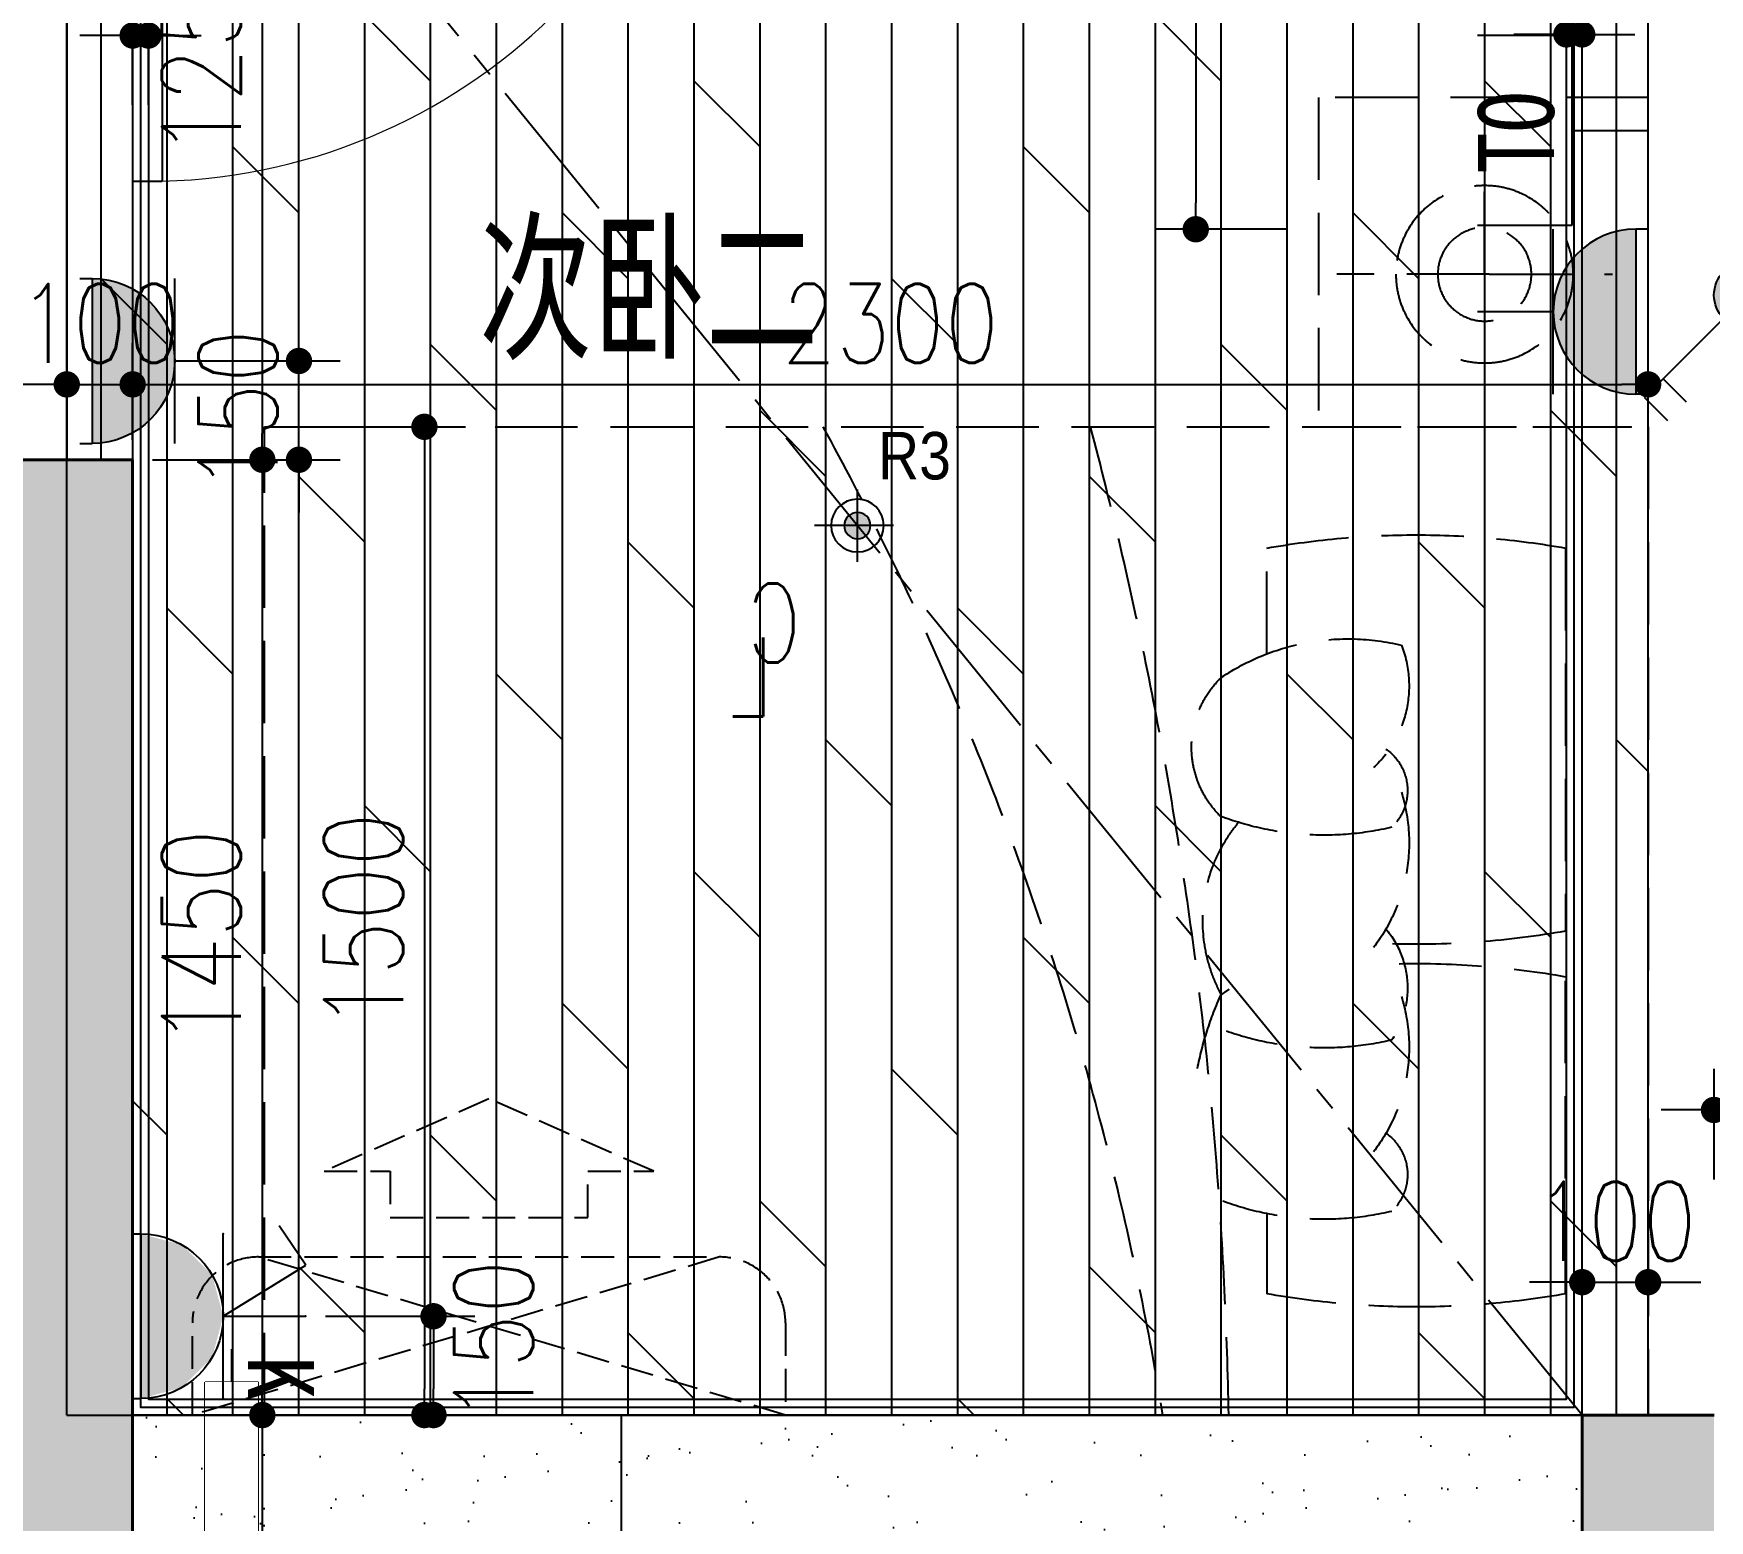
# Model space of a CAD drawing. Header units: inches. Extents: x -2597087 to 134135, y -662679 to 20000.
# Drawn here: x 11667 to 14211, y -39862 to -37605 of the extents above; entities that cross this region are included whole.
import ezdxf
from ezdxf.enums import TextEntityAlignment as Align

# ---------------------------------------------------------------- set-up
doc = ezdxf.new("R2010")
doc.units = ezdxf.units.IN
doc.header["$LTSCALE"] = 100
doc.header["$MEASUREMENT"] = 0
for name, pattern in [('CENTER', [50.8, 31.75, -6.35, 6.35, -6.35]), ('CENTER2', [1.125, 0.75, -0.125, 0.125, -0.125]), ('DASH', [0.35, 0.25, -0.1]), ('DASHDOT2', [12.7, 6.35, -3.175, 0, -3.175])]:
    doc.linetypes.add(name, pattern=pattern)
doc.layers.get('0').update_dxf_attribs({"linetype": 'CONTINUOUS'})
doc.layers.get('Defpoints').update_dxf_attribs({"linetype": 'CONTINUOUS'})
for name, color, linetype in [('-04给水图层', 142, 'CENTER'), ('AIR', 252, 'DASH'), ('DOOR', 4, 'CONTINUOUS'), ('EQUIP-动力', 3, 'CONTINUOUS'), ('EQUIP-动力-DIM', 3, 'CONTINUOUS'), ('EQUIP-照明', 3, 'CONTINUOUS'), ('floor', 8, 'CONTINUOUS'), ('FUR-DIM', 3, 'CONTINUOUS'), ('PUB_HATCH', 8, 'CONTINUOUS'), ('RC', 1, 'CONTINUOUS'), ('RC-dim', 3, 'CONTINUOUS'), ('Rc-L-dim', 4, 'CONTINUOUS'), ('WALL', 7, 'CONTINUOUS'), ('wall-dim', 3, 'CONTINUOUS'), ('WINDOW', 4, 'CONTINUOUS'), ('天花开线', 4, 'CONTINUOUS'), ('空调', 8, 'CONTINUOUS')]:
    doc.layers.add(name, color=color, linetype=linetype)
for name, color, linetype, lineweight in [('air-in', 1, 'CONTINUOUS', 0), ('COLUMN', 30, 'CONTINUOUS', 40), ('FUR', 8, 'CONTINUOUS', 0), ('PUB_TEXT', 2, 'CONTINUOUS', 0)]:
    doc.layers.add(name, color=color, linetype=linetype, lineweight=lineweight)
doc.styles.add('_TEL_DIM', font='ROS', dxfattribs={"width": 0.7, "height": 3.5, "bigfont": 'HZTXT'})
doc.styles.add('st', font='', dxfattribs={"width": 0.7})
doc.styles.get("Standard").update_dxf_attribs({"font": 'txt.shx', "width": 0.8, "bigfont": 'GBCBIG.shx'})
doc.styles.add('STYLE1', font='stylu.ttf')
doc.styles.add('宋体', font='', dxfattribs={"width": 0.8})
doc.styles.get('st').set_extended_font_data('SimSun')
doc.styles.get('宋体').set_extended_font_data('SimSun')
doc.dimstyles.new('50', dxfattribs={"dimscale": 50, "dimtxt": 2.4, "dimasz": 0.8, "dimexe": 1.25, "dimexo": 0.6, "dimgap": 0.65, "dimtad": 1, "dimdec": 0, "dimdsep": 46, "dimtxsty": 'Standard', "dimblk1": 'DOT', "dimblk2": 'DOT', "dimsah": 1, "dimcen": 2.5, "dimclrd": 3, "dimclre": 3, "dimclrt": 3, "dimadec": 0, "dimazin": 0, "dimtfac": 1, "dimtdec": 0, "dimtix": 1, "dimtmove": 2, "dimatfit": 0, "dimldrblk": 'DOT', "dimfxl": 5, "dimfxlon": 1, "dimarcsym": 0})

# ---------------------------------------------------------------- blocks, each defined once
blk = doc.blocks.new('9#BZCcolumn')
at = {"layer": 'PUB_HATCH'}
for points in [[(256434.7, -29390.9), (256434.7, -31040.9), (257284.7, -31040.9), (257284.7, -30840.9), (256634.7, -30840.9), (256634.7, -29390.9)], [(254234.7, -30840.9), (254034.7, -30840.9), (254034.7, -32440.9), (253634.7, -32440.9), (253634.7, -32640.9), (254234.7, -32640.9)]]:
    blk.add_hatch(color=256, dxfattribs=at).paths.add_polyline_path(points)
at = {"layer": 'COLUMN'}
for p, q in [((256434.7, -29390.9), (256434.7, -31040.9)), ((256634.7, -29390.9), (256434.7, -29390.9)), ((254234.7, -30840.9), (254034.7, -30840.9)), ((254234.7, -32640.9), (254234.7, -30840.9))]:
    blk.add_line(p, q, dxfattribs=at)
blk = doc.blocks.new('KL-TY')
at = {"layer": '空调', "ltscale": 100}
blk.add_lwpolyline([(90, 75), (90, -275), (90, -325)], dxfattribs=at)
blk.add_lwpolyline([(50, 25), (130, 25), (130, -275), (50, -275)], close=True, dxfattribs=at)
at = {"ltscale": 100}
blk.add_wipeout([(50, 25), (130, 25), (130, -275), (50, -275)], dxfattribs=at).dxf.layer = '空调'
blk = doc.blocks.new('$DorLib2D$00000001')
for p, q in [((0.45, 0.975), (0.5, 0.975)), ((0.45, 0), (0.45, 0.975)), ((0.5, 0), (0.5, 0.975)), ((0.5, 0), (0.45, 0))]:
    blk.add_line(p, q)
at = {"lineweight": 13}
blk.add_arc((0.475, 0), 0.975, 91.4693, 180, dxfattribs=at)
blk = doc.blocks.new('A$C65142D5C')
at = {"layer": '空调', "linetype": 'DASH', "ltscale": 2}
for p, q in [((240, 100), (0, 900)), ((0, 0), (240, 800))]:
    blk.add_line(p, q, dxfattribs=at)
blk.add_lwpolyline([(0, 0), (0, 900), (140, 900, -0.414214), (240, 800), (240, 100, -0.414214), (140, 0)], format="xyb", close=True, dxfattribs=at)
blk.add_lwpolyline([(370, 700), (370, 600), (300, 600), (300, 300), (370, 300), (370, 200), (480, 450)], close=True, dxfattribs=at)
blk = doc.blocks.new('_Dot')
at = {"color": 0, "linetype": 'ByBlock', "lineweight": -2}
blk.add_line((-0.5, 0), (-1, 0), dxfattribs=at)
at = {"color": 0, "linetype": 'ByBlock', "const_width": 0.5}
blk.add_lwpolyline([(-0.25, 0, 1), (0.25, 0, 1)], format="xyb", close=True, dxfattribs=at)
blk = doc.blocks.new('*D1163')
at = {"layer": 'Defpoints', "color": 0, "transparency": 16777216}
for p in [(12018.1, -38202.1), (12018, -39702.1), (12260.7, -39702.1)]:
    blk.add_point(p, dxfattribs=at)
at = {"layer": 'FUR-DIM', "color": 3, "lineweight": -2, "transparency": 16777216}
for p, q in [((12048.1, -38202.1), (12323.2, -38202.1)), ((12260.7, -38242.1), (12260.7, -39662.1)), ((12048, -39702.1), (12323.2, -39702.1))]:
    blk.add_line(p, q, dxfattribs=at)
at = {"layer": 'FUR-DIM', "color": 3, "lineweight": -2, "transparency": 16777216, "xscale": 40, "yscale": 40, "zscale": 40}
for p, rotation in [((12260.7, -38202.1), 90), ((12260.7, -39702.1), 270)]:
    blk.add_blockref('_Dot', p, dxfattribs=dict(at, rotation=rotation))
at = {"layer": 'FUR-DIM', "color": 3, "transparency": 16777216, "insert": (12168.2, -38952.1), "char_height": 120, "attachment_point": 5, "rotation": 90}
blk.add_mtext('1500', dxfattribs=at)
blk = doc.blocks.new('$2134')
h = blk.add_hatch(color=250)
h.dxf.hatch_style = 1
edge = h.paths.add_edge_path()
edge.add_arc((12324.7, 10810.7), 20, 0, 360)
at = {"color": 1}
for p, q in [((12324.7, 10755.7), (12324.7, 10865.7)), ((12269.7, 10810.7), (12389.6, 10810.7))]:
    blk.add_line(p, q, dxfattribs=at)
for radius in [40, 20]:
    blk.add_circle((12324.7, 10810.7), radius, dxfattribs=at)
blk = doc.blocks.new('CENTERLINE')
at = {"layer": '天花开线', "width": 0.75}
for s, p in [('C', (-14.5, 42.2)), ('L', (20.1, -26.1))]:
    blk.add_text(s, height=100, dxfattribs=at).set_placement(p)
blk = doc.blocks.new('42aaaa')
at = {"color": 8, "linetype": 'DASH', "ltscale": 5}
for p, q in [((1582273, -158289.3), (1582273, -157789.3)), ((1582273, -157789.3), (1582773, -157789.3)), ((1582521.1, -158057.8), (1582521.1, -157846.7)), ((1582514, -158057.8), (1582327.1, -158057.8)), ((1582514, -158057.8), (1582745.4, -158057.8)), ((1582521.1, -158057.8), (1582521.1, -158261.1)), ((1582773, -158289.3), (1582273, -158289.3))]:
    blk.add_line(p, q, dxfattribs=at)
blk.add_lwpolyline([(1582773, -157789.3), (1582773, -158289.3)], dxfattribs=at)
blk.add_lwpolyline([(1582273, -158289.3), (1582273, -158289.3), (1582273, -159789.3), (1584372.9, -159789.3), (1584372.9, -158289.3)], close=True, dxfattribs=at)
for points in [[(1582851.5, -158633.8), (1582851.5, -158473.4, 0.088227), (1582398.1, -158473.4), (1582398.1, -159054.7, 0.051029), (1582661, -159074.2)], [(1582662.1, -158897.1, 0.150015), (1582922.3, -158880.2, 0.421158), (1582920.8, -158669.8)], [(1582851.5, -159483.6), (1582851.5, -159605.2, -0.088227), (1582398.1, -159605.2), (1582398.1, -159123.9, -0.049068), (1582650.9, -159104.2, -0.049068)], [(1582956.9, -159263.5, 0.0597), (1582920.8, -159150.8)], [(1582662.1, -159220, 0.144255), (1582912.9, -159206.7)], [(1582662.1, -159480.1, 0.147531), (1582918.2, -159464.8)]]:
    blk.add_lwpolyline(points, format="xyb", dxfattribs=at)
for radius in [134.6, 71.1]:
    blk.add_circle((1582521.1, -158057.8), radius, dxfattribs=at)
for centre, radius, start, end in [((1589172.5, -159900.6), 6263.5, 165.09302, 178.98203), ((1587616.8, -160534.1), 4666.7, 151.2482, 170.8167), ((1582728.4, -158956.3), 345.1, 56.1083, 103.5553), ((1582805.7, -158682.5), 169.9, 158.6886, 226.9463), ((1582714.8, -158841.3), 76.7, 124.929, 226.6251), ((1582895.7, -158920.9), 260, 162.7207, 217.6076), ((1582714.5, -159039.7), 234.3, 331.7009, 39.7819), ((1582778.3, -159141.5), 140.2, 140.0013, 214.052), ((1582728.4, -159437.2), 345.1, 56.1083, 58.4666), ((1582895.7, -159231), 260, 162.7207, 217.6076), ((1582714.8, -159424.4), 76.7, 124.929, 226.6251)]:
    blk.add_arc(centre, radius, start, end, dxfattribs=at)
blk = doc.blocks.new('343a')
at = {"color": 2, "linetype": 'DASH', "ltscale": 5}
for p, q in [((-2099.9, 0), (-2099.9, 500)), ((-2099.9, 500), (-1599.9, 500)), ((-1599.9, 0), (-2099.9, 0)), ((-2099.8, -1500), (-1599.8, -1500))]:
    blk.add_line(p, q, dxfattribs=at)
at = {"color": 8, "linetype": 'DASH', "ltscale": 5}
for p, q in [((-1851.8, 231.5), (-1851.8, 442.6)), ((-1858.9, 231.5), (-2045.7, 231.5)), ((-1858.9, 231.5), (-1627.4, 231.5)), ((-1851.8, 231.5), (-1851.8, 28.2))]:
    blk.add_line(p, q, dxfattribs=at)
at = {"color": 2, "linetype": 'DASH', "ltscale": 5}
blk.add_lwpolyline([(-1599.9, 500), (-1599.9, 0)], dxfattribs=at)
blk.add_lwpolyline([(-2099.9, 0), (-2099.9, 0), (-2099.9, -1500), (0, -1500), (0, 0)], close=True, dxfattribs=at)
at = {"color": 8, "linetype": 'DASH', "ltscale": 5}
for points in [[(-1521.4, -344.5), (-1521.4, -184.1, 0.088227), (-1974.8, -184.1), (-1974.8, -765.4, 0.051029), (-1711.9, -784.9)], [(-1710.8, -607.7, 0.150015), (-1450.6, -590.9, 0.421158), (-1452.1, -380.5)], [(-1521.4, -1194.3), (-1521.4, -1315.9, -0.088227), (-1974.8, -1315.9), (-1974.8, -834.6, -0.049068), (-1722, -814.9, -0.049068)], [(-1416, -974.2, 0.0597), (-1452.1, -861.4)], [(-1710.8, -930.7, 0.144255), (-1460, -917.4)], [(-1710.8, -1190.8, 0.147531), (-1454.6, -1175.5)]]:
    blk.add_lwpolyline(points, format="xyb", dxfattribs=at)
at = {"linetype": 'DASH', "ltscale": 5}
blk.add_circle((-1851.8, 231.5), 134.6, dxfattribs=at)
at = {"color": 8, "linetype": 'DASH', "ltscale": 5}
blk.add_circle((-1851.8, 231.5), 71.1, dxfattribs=at)
at = {"linetype": 'DASH', "ltscale": 5}
for centre, radius, start, end in [((4799.6, -1611.3), 6263.5, 165.09302, 178.98203), ((3243.9, -2244.8), 4666.7, 151.2482, 170.8167)]:
    blk.add_arc(centre, radius, start, end, dxfattribs=at)
at = {"color": 8, "linetype": 'DASH', "ltscale": 5}
for centre, radius, start, end in [((-1644.5, -667), 345.1, 56.1083, 103.5553), ((-1567.2, -393.2), 169.9, 158.6886, 226.9463), ((-1658.1, -552), 76.7, 124.929, 226.6251), ((-1477.2, -631.6), 260, 162.7207, 217.6076), ((-1658.4, -750.4), 234.3, 331.7009, 39.7819), ((-1594.6, -852.2), 140.2, 140.0013, 214.052), ((-1477.2, -941.7), 260, 162.7207, 217.6076), ((-1644.5, -1147.9), 345.1, 56.1083, 58.4666), ((-1658.1, -1135), 76.7, 124.929, 226.6251)]:
    blk.add_arc(centre, radius, start, end, dxfattribs=at)
blk = doc.blocks.new('safre2cdas')
at = {"linetype": 'ByBlock', "lineweight": -2}
h = blk.add_hatch(color=0, dxfattribs=at)
edge = h.paths.add_edge_path()
edge.add_ellipse((-141.7, 0), major_axis=(-88.6, 88.6), ratio=1, start_angle=135, end_angle=315, ccw=False)
edge.add_line((-141.7, -125.2), (-141.7, 125.2))
at = {"color": 0, "linetype": 'ByBlock', "lineweight": -2}
for p, q in [((-160.3, 125.2), (-141.7, 125.2)), ((-141.7, 125.2), (-141.7, -125.2)), ((-16.4, -125.2), (-16.4, 125.2)), ((-16.4, 0), (98.6, 0)), ((-160.3, -125.2), (-141.7, -125.2))]:
    blk.add_line(p, q, dxfattribs=at)
at = {"color": 0, "linetype": 'ByBlock', "lineweight": -2, "extrusion": (0, 0, -1)}
blk.add_ellipse((-141.7, 0), major_axis=(88.6, 88.6), ratio=1, start_param=-0.785398, end_param=2.356194, dxfattribs=at)
blk = doc.blocks.new('消毒柜')
at = {"layer": 'EQUIP-动力'}
for p, q in [((-525, 250), (-500, 250)), ((-500, -250), (-500, 250)), ((-250, 250), (-250, -250)), ((-250, 0), (0, 0)), ((-525, -250), (-500, -250))]:
    blk.add_line(p, q, dxfattribs=at)
blk.add_arc((-500, 0), 250, 270, 90, dxfattribs=at)
for p in [(-250, 250), (0, 0), (-250, -250)]:
    blk.add_point(p, dxfattribs=at)
for points in [[(-375, 216.5), (-375, -216.5), (-500, 250), (-500, -250)], [(-283.5, 125), (-283.5, -125), (-375, 216.5), (-375, -216.5)], [(-250, 0), (-250, 0), (-283.5, 125), (-283.5, -125)]]:
    blk.add_solid(points, dxfattribs=at)
at = {"layer": 'EQUIP-动力', "color": 7, "style": '_TEL_DIM', "flags": 1}
blk.add_attdef('A', text='', height=0.01, rotation=90, dxfattribs=at).set_placement((0, 0), align=Align.MIDDLE_CENTER)
blk = doc.blocks.new('空调插座')
at = {"layer": 'EQUIP-动力'}
for p, q in [((7039.6, 15106.9), (6914.4, 15029.5)), ((6914.4, 15029.5), (6954.8, 14969.7))]:
    blk.add_line(p, q, dxfattribs=at)
ref = blk.add_blockref('消毒柜', (6914.6, 15106.9), dxfattribs=dict(at, xscale=-0.5, yscale=0.5, zscale=0.5))
ref.add_attrib('X', 'K', dxfattribs={"height": 100, "rotation": 90, "style": '宋体'}).set_placement((7032, 15199.6), align=Align.BOTTOM_CENTER)
blk = doc.blocks.new('*D1214')
at = {"layer": 'Defpoints', "color": 0, "transparency": 16777216}
for p in [(12080.4, -39552.1), (12080.4, -39702.1), (12274.5, -39702.1)]:
    blk.add_point(p, dxfattribs=at)
at = {"layer": 'EQUIP-动力-DIM', "color": 3, "lineweight": -2, "transparency": 16777216}
for p, q in [((12110.4, -39552.1), (12337, -39552.1)), ((12274.5, -39592.1), (12274.5, -39662.1)), ((12110.4, -39702.1), (12337, -39702.1))]:
    blk.add_line(p, q, dxfattribs=at)
at = {"layer": 'EQUIP-动力-DIM', "color": 3, "lineweight": -2, "transparency": 16777216, "xscale": 40, "yscale": 40, "zscale": 40}
for p, rotation in [((12274.5, -39552.1), 90), ((12274.5, -39702.1), 270)]:
    blk.add_blockref('_Dot', p, dxfattribs=dict(at, rotation=rotation))
at = {"layer": 'EQUIP-动力-DIM', "color": 3, "transparency": 16777216, "insert": (12365.7, -39589.8), "char_height": 120, "attachment_point": 5, "rotation": 90}
blk.add_mtext('150', dxfattribs=at)
blk = doc.blocks.new('*D1324')
at = {"layer": 'Defpoints', "color": 0, "transparency": 16777216}
for p in [(11817.9, -37002.1), (11817.9, -38252.1), (12014.7, -38252.1)]:
    blk.add_point(p, dxfattribs=at)
at = {"layer": 'wall-dim', "color": 3, "lineweight": -2, "transparency": 16777216}
for p, q in [((11847.9, -37002.1), (12077.2, -37002.1)), ((12014.7, -37042.1), (12014.7, -38212.1)), ((11847.9, -38252.1), (12077.2, -38252.1))]:
    blk.add_line(p, q, dxfattribs=at)
at = {"layer": 'wall-dim', "color": 3, "lineweight": -2, "transparency": 16777216, "xscale": 40, "yscale": 40, "zscale": 40}
for p, rotation in [((12014.7, -37002.1), 90), ((12014.7, -38252.1), 270)]:
    blk.add_blockref('_Dot', p, dxfattribs=dict(at, rotation=rotation))
at = {"layer": 'wall-dim', "color": 3, "transparency": 16777216, "insert": (11922.2, -37627.1), "char_height": 120, "attachment_point": 5, "rotation": 90}
blk.add_mtext('1250', dxfattribs=at)
blk = doc.blocks.new('*D1325')
at = {"layer": 'Defpoints', "color": 0, "transparency": 16777216}
for p in [(11817.9, -38252.1), (11817.9, -39702.1), (12014.7, -39702.1)]:
    blk.add_point(p, dxfattribs=at)
at = {"layer": 'wall-dim', "color": 3, "lineweight": -2, "transparency": 16777216}
for p, q in [((11847.9, -38252.1), (12077.2, -38252.1)), ((12014.7, -38292.1), (12014.7, -39662.1)), ((11847.9, -39702.1), (12077.2, -39702.1))]:
    blk.add_line(p, q, dxfattribs=at)
at = {"layer": 'wall-dim', "color": 3, "lineweight": -2, "transparency": 16777216, "xscale": 40, "yscale": 40, "zscale": 40}
for p, rotation in [((12014.7, -38252.1), 90), ((12014.7, -39702.1), 270)]:
    blk.add_blockref('_Dot', p, dxfattribs=dict(at, rotation=rotation))
at = {"layer": 'wall-dim', "color": 3, "transparency": 16777216, "insert": (11922.2, -38977.1), "char_height": 120, "attachment_point": 5, "rotation": 90}
blk.add_mtext('1450', dxfattribs=at)
blk = doc.blocks.new('*D1326')
at = {"layer": 'Defpoints', "color": 0, "transparency": 16777216}
for p in [(11817.9, -39702.1), (11817.9, -40302.1), (12014.7, -40302.1)]:
    blk.add_point(p, dxfattribs=at)
at = {"layer": 'wall-dim', "color": 3, "lineweight": -2, "transparency": 16777216}
for p, q in [((11847.9, -39702.1), (12077.2, -39702.1)), ((12014.7, -39742.1), (12014.7, -40262.1)), ((11847.9, -40302.1), (12077.2, -40302.1))]:
    blk.add_line(p, q, dxfattribs=at)
at = {"layer": 'wall-dim', "color": 3, "lineweight": -2, "transparency": 16777216, "xscale": 40, "yscale": 40, "zscale": 40}
for p, rotation in [((12014.7, -39702.1), 90), ((12014.7, -40302.1), 270)]:
    blk.add_blockref('_Dot', p, dxfattribs=dict(at, rotation=rotation))
at = {"layer": 'wall-dim', "color": 3, "transparency": 16777216, "insert": (11922.2, -40002.1), "char_height": 120, "attachment_point": 5, "rotation": 90}
blk.add_mtext('600', dxfattribs=at)
blk = doc.blocks.new('*D1327')
at = {"layer": 'Defpoints', "color": 0, "transparency": 16777216}
for p in [(11817.9, -38137.7), (11717.9, -38252.1), (11817.9, -38252.1)]:
    blk.add_point(p, dxfattribs=at)
at = {"layer": 'wall-dim', "color": 3, "lineweight": -2, "transparency": 16777216}
for p, q in [((11717.9, -38222.1), (11717.9, -38075.2)), ((11817.9, -38222.1), (11817.9, -38075.2)), ((11677.9, -38137.7), (11637.9, -38137.7)), ((11717.9, -38137.7), (11817.9, -38137.7)), ((11857.9, -38137.7), (11897.9, -38137.7))]:
    blk.add_line(p, q, dxfattribs=at)
at = {"layer": 'wall-dim', "color": 3, "lineweight": -2, "transparency": 16777216, "xscale": 40, "yscale": 40, "zscale": 40}
blk.add_blockref('_Dot', (11717.9, -38137.7), dxfattribs=at)
at = {"layer": 'wall-dim', "color": 3, "lineweight": -2, "transparency": 16777216, "xscale": 40, "yscale": 40, "zscale": 40, "rotation": 180}
blk.add_blockref('_Dot', (11817.9, -38137.7), dxfattribs=at)
at = {"layer": 'wall-dim', "color": 3, "transparency": 16777216, "insert": (11767.9, -38045.2), "char_height": 120, "attachment_point": 5}
blk.add_mtext('100', dxfattribs=at)
blk = doc.blocks.new('*D1328')
at = {"layer": 'Defpoints', "color": 0, "transparency": 16777216}
for p in [(14117.9, -38137.7), (11817.9, -38252.1), (14117.9, -38252.1)]:
    blk.add_point(p, dxfattribs=at)
at = {"layer": 'wall-dim', "color": 3, "lineweight": -2, "transparency": 16777216}
for p, q in [((11817.9, -38222.1), (11817.9, -38075.2)), ((14117.9, -38222.1), (14117.9, -38075.2)), ((11857.9, -38137.7), (14077.9, -38137.7))]:
    blk.add_line(p, q, dxfattribs=at)
at = {"layer": 'wall-dim', "color": 3, "lineweight": -2, "transparency": 16777216, "xscale": 40, "yscale": 40, "zscale": 40, "rotation": 180}
blk.add_blockref('_Dot', (11817.9, -38137.7), dxfattribs=at)
at = {"layer": 'wall-dim', "color": 3, "lineweight": -2, "transparency": 16777216, "xscale": 40, "yscale": 40, "zscale": 40}
blk.add_blockref('_Dot', (14117.9, -38137.7), dxfattribs=at)
at = {"layer": 'wall-dim', "color": 3, "transparency": 16777216, "insert": (12967.9, -38045.2), "char_height": 120, "attachment_point": 5}
blk.add_mtext('2300', dxfattribs=at)
blk = doc.blocks.new('*D1337')
at = {"layer": 'Defpoints', "color": 0, "transparency": 16777216}
for p in [(14117.9, -39500.4), (14017.9, -39702.1), (14117.9, -39702.1)]:
    blk.add_point(p, dxfattribs=at)
at = {"layer": 'wall-dim', "color": 3, "lineweight": -2, "transparency": 16777216}
for p, q in [((14017.9, -39672.1), (14017.9, -39437.9)), ((14117.9, -39672.1), (14117.9, -39437.9)), ((13977.9, -39500.4), (13937.9, -39500.4)), ((14017.9, -39500.4), (14117.9, -39500.4)), ((14157.9, -39500.4), (14197.9, -39500.4))]:
    blk.add_line(p, q, dxfattribs=at)
at = {"layer": 'wall-dim', "color": 3, "lineweight": -2, "transparency": 16777216, "xscale": 40, "yscale": 40, "zscale": 40}
blk.add_blockref('_Dot', (14017.9, -39500.4), dxfattribs=at)
at = {"layer": 'wall-dim', "color": 3, "lineweight": -2, "transparency": 16777216, "xscale": 40, "yscale": 40, "zscale": 40, "rotation": 180}
blk.add_blockref('_Dot', (14117.9, -39500.4), dxfattribs=at)
at = {"layer": 'wall-dim', "color": 3, "transparency": 16777216, "insert": (14067.9, -39407.9), "char_height": 120, "attachment_point": 5}
blk.add_mtext('100', dxfattribs=at)
blk = doc.blocks.new('*D1466')
at = {"layer": 'Defpoints', "color": 0, "transparency": 16777216}
for p in [(11881.7, -38102.1), (12070.3, -38102.1), (11870.3, -38252.1)]:
    blk.add_point(p, dxfattribs=at)
at = {"layer": 'EQUIP-动力-DIM', "color": 3, "lineweight": -2, "transparency": 16777216}
for p, q in [((12070.3, -38062.1), (12070.3, -38022.1)), ((11911.7, -38102.1), (12132.8, -38102.1)), ((12070.3, -38252.1), (12070.3, -38102.1)), ((11900.3, -38252.1), (12132.8, -38252.1)), ((12070.3, -38292.1), (12070.3, -38332.1))]:
    blk.add_line(p, q, dxfattribs=at)
at = {"layer": 'EQUIP-动力-DIM', "color": 3, "lineweight": -2, "transparency": 16777216, "xscale": 40, "yscale": 40, "zscale": 40}
for p, rotation in [((12070.3, -38102.1), 270), ((12070.3, -38252.1), 90)]:
    blk.add_blockref('_Dot', p, dxfattribs=dict(at, rotation=rotation))
at = {"layer": 'EQUIP-动力-DIM', "color": 3, "transparency": 16777216, "insert": (11977.8, -38177.1), "char_height": 120, "attachment_point": 5, "rotation": 90}
blk.add_mtext('150', dxfattribs=at)
blk = doc.blocks.new('2联单控开关')
h = blk.add_hatch(color=256)
h.dxf.hatch_style = 1
h.paths.add_polyline_path([(50, -50, 1), (-50, -50, 1)])
for p, q in [((35.4, -85.4), (155.6, -205.6)), ((162.6, -141.9), (127.3, -177.3)), ((190.9, -170.2), (155.6, -205.6))]:
    blk.add_line(p, q)
blk.add_circle((0, -50), 50)
blk = doc.blocks.new('*U1138')
at = {"layer": 'EQUIP-照明'}
blk.add_blockref('2联单控开关', (0, 0), dxfattribs=at)
blk = doc.blocks.new('*D1483')
at = {"layer": 'Defpoints', "color": 0, "transparency": 16777216}
for p in [(14217.9, -39239), (14217.9, -39374.3), (14241.9, -39374.3)]:
    blk.add_point(p, dxfattribs=at)
at = {"layer": 'RC-dim', "color": 3, "lineweight": -2, "transparency": 16777216}
for p, q in [((14217.9, -39344.3), (14217.9, -39176.5)), ((14241.9, -39344.3), (14241.9, -39176.5)), ((14177.9, -39239), (14137.9, -39239)), ((14241.9, -39239), (14217.9, -39239)), ((14281.9, -39239), (14321.9, -39239))]:
    blk.add_line(p, q, dxfattribs=at)
at = {"layer": 'RC-dim', "color": 3, "lineweight": -2, "transparency": 16777216, "xscale": 40, "yscale": 40, "zscale": 40}
blk.add_blockref('_Dot', (14217.9, -39239), dxfattribs=at)
at = {"layer": 'RC-dim', "color": 3, "lineweight": -2, "transparency": 16777216, "xscale": 40, "yscale": 40, "zscale": 40, "rotation": 180}
blk.add_blockref('_Dot', (14241.9, -39239), dxfattribs=at)
at = {"layer": 'RC-dim', "color": 3, "transparency": 16777216, "insert": (14376.8, -39147.8), "char_height": 120, "attachment_point": 5}
blk.add_mtext('24', dxfattribs=at)
blk = doc.blocks.new('*D1485')
at = {"layer": 'Defpoints', "color": 0, "transparency": 16777216}
for p in [(11817.9, -37608.2), (11817.9, -37743.5), (11841.9, -37743.5)]:
    blk.add_point(p, dxfattribs=at)
at = {"layer": 'RC-dim', "color": 3, "lineweight": -2, "transparency": 16777216}
for p, q in [((11817.9, -37713.5), (11817.9, -37545.7)), ((11841.9, -37713.5), (11841.9, -37545.7)), ((11777.9, -37608.2), (11737.9, -37608.2)), ((11841.9, -37608.2), (11817.9, -37608.2)), ((11881.9, -37608.2), (11921.9, -37608.2))]:
    blk.add_line(p, q, dxfattribs=at)
at = {"layer": 'RC-dim', "color": 3, "lineweight": -2, "transparency": 16777216, "xscale": 40, "yscale": 40, "zscale": 40}
blk.add_blockref('_Dot', (11817.9, -37608.2), dxfattribs=at)
at = {"layer": 'RC-dim', "color": 3, "lineweight": -2, "transparency": 16777216, "xscale": 40, "yscale": 40, "zscale": 40, "rotation": 180}
blk.add_blockref('_Dot', (11841.9, -37608.2), dxfattribs=at)
at = {"layer": 'RC-dim', "color": 3, "transparency": 16777216, "insert": (11976.8, -37517), "char_height": 120, "attachment_point": 5}
blk.add_mtext('24', dxfattribs=at)
blk = doc.blocks.new('*D1486')
at = {"layer": 'Defpoints', "color": 0, "transparency": 16777216}
for p in [(14017.9, -37606.5), (13993.9, -37741.7), (14017.9, -37741.7)]:
    blk.add_point(p, dxfattribs=at)
at = {"layer": 'RC-dim', "color": 3, "lineweight": -2, "transparency": 16777216}
for p, q in [((13993.9, -37711.7), (13993.9, -37544)), ((14017.9, -37711.7), (14017.9, -37544)), ((13953.9, -37606.5), (13913.9, -37606.5)), ((13993.9, -37606.5), (14017.9, -37606.5)), ((14057.9, -37606.5), (14097.9, -37606.5))]:
    blk.add_line(p, q, dxfattribs=at)
at = {"layer": 'RC-dim', "color": 3, "lineweight": -2, "transparency": 16777216, "xscale": 40, "yscale": 40, "zscale": 40}
blk.add_blockref('_Dot', (13993.9, -37606.5), dxfattribs=at)
at = {"layer": 'RC-dim', "color": 3, "lineweight": -2, "transparency": 16777216, "xscale": 40, "yscale": 40, "zscale": 40, "rotation": 180}
blk.add_blockref('_Dot', (14017.9, -37606.5), dxfattribs=at)
at = {"layer": 'RC-dim', "color": 3, "transparency": 16777216, "insert": (13859, -37515.2), "char_height": 120, "attachment_point": 5}
blk.add_mtext('24', dxfattribs=at)
blk = doc.blocks.new('*D1523')
at = {"layer": 'Defpoints', "color": 0, "transparency": 16777216}
for p in [(13621.9, -37002.1), (13431.4, -37902.2), (13598.9, -37902.2)]:
    blk.add_point(p, dxfattribs=at)
at = {"layer": 'EQUIP-动力-DIM', "color": 3, "lineweight": -2, "transparency": 16777216}
for p, q in [((13591.9, -37002.1), (13368.9, -37002.1)), ((13431.4, -37042.1), (13431.4, -37862.2)), ((13568.9, -37902.2), (13368.9, -37902.2))]:
    blk.add_line(p, q, dxfattribs=at)
at = {"layer": 'EQUIP-动力-DIM', "color": 3, "lineweight": -2, "transparency": 16777216, "xscale": 40, "yscale": 40, "zscale": 40}
for p, rotation in [((13431.4, -37002.1), 90), ((13431.4, -37902.2), 270)]:
    blk.add_blockref('_Dot', p, dxfattribs=dict(at, rotation=rotation))
at = {"layer": 'EQUIP-动力-DIM', "color": 3, "transparency": 16777216, "insert": (13338.9, -37452.1), "char_height": 120, "attachment_point": 5, "rotation": 90}
blk.add_mtext('900', dxfattribs=at)
blk = doc.blocks.new('A$C6D657AA2')
at = {"layer": 'EQUIP-动力'}
for p, q in [((0, 151.2), (0, 67.2)), ((168, 67.2), (168, 151.2)), ((0, 67.2), (168, 67.2)), ((84, 67.2), (84, 0))]:
    blk.add_line(p, q, dxfattribs=at)
at = {"layer": 'EQUIP-动力', "style": '宋体', "width": 0.8}
blk.add_text('TO', height=67.2, rotation=0, dxfattribs=at).set_placement((45.6, 83.5))

msp = doc.modelspace()

# ---------------------------------------------------------------- linework, layer by layer
at = {"layer": 'floor', "ltscale": 5}
msp.add_lwpolyline([(12559.471, -39702.103), (12559.471, -40302.103)], dxfattribs=at)
at = {"layer": 'WALL'}
for p, q in [((11717.895, -39702.103), (11717.895, -37002.103)), ((14117.895, -39702.103), (14117.895, -37002.103)), ((11717.895, -39702.103), (11817.895, -39702.103)), ((11817.895, -39702.103), (11817.895, -39902.103)), ((14017.895, -39902.103), (14017.895, -39702.103)), ((14017.895, -39702.103), (14017.895, -39702.103)), ((14017.895, -39702.103), (14117.895, -39702.103))]:
    msp.add_line(p, q, dxfattribs=at)

# ---------------------------------------------------------------- block references
at = {"layer": 'COLUMN', "xscale": -1}
msp.add_blockref('9#BZCcolumn', (268252.61, -8861.246), dxfattribs=at)
at = {"layer": 'DOOR', "xscale": -900, "yscale": -900, "zscale": 900}
msp.add_blockref('$DorLib2D$00000001', (12267.895, -36952.103), dxfattribs=at)
at = {"layer": 'EQUIP-动力', "xscale": 1.712328767123288, "yscale": 1.712328767123288, "zscale": 1.712328767123288, "rotation": 89.99999999999993}
msp.add_blockref('A$C6D657AA2', (14117.895, -37896.064), dxfattribs=at)
at = {"layer": 'EQUIP-动力', "xscale": -1, "rotation": 7.103022729992857e-06}
msp.add_blockref('safre2cdas', (13957.623, -38027.407), dxfattribs=at)
at = {"layer": 'EQUIP-动力', "rotation": 359.9999928969773}
msp.add_blockref('safre2cdas', (11898.167, -38102.065), dxfattribs=at)
at = {"layer": 'EQUIP-照明', "extrusion": (0, 0, -1), "xscale": -1, "zscale": -1, "rotation": 90}
msp.add_blockref('*U1138', (-14317.895, -38002.103), dxfattribs=at)
at = {"layer": 'RC', "xscale": -1}
msp.add_blockref('$2134', (25242.556, -49162.754), dxfattribs=at)
at = {"layer": 'Rc-L-dim', "linetype": 'CENTER2', "xscale": -1.199999999982638, "yscale": 1.199999999982638, "zscale": 1.199999999982638, "rotation": 2.343656604786304e-05}
msp.add_blockref('CENTERLINE', (12814.532, -38610.662), dxfattribs=at)

# ---------------------------------------------------------------- texts
at = {"layer": 'PUB_TEXT', "linetype": 'ByBlock', "style": 'st', "width": 0.7}
msp.add_text('次卧二', height=180, dxfattribs=at).set_placement((12343.5, -38080.416))
at = {"layer": 'RC', "color": 4, "linetype": 'DASHDOT2', "ltscale": 0.1, "style": 'STYLE1', "width": 0.9}
msp.add_text('R3', height=72, dxfattribs=at).set_placement((12949.025, -38281.941))

# ---------------------------------------------------------------- dimensions: what is measured, and where the dimension line sits
at = {"layer": 'EQUIP-动力-DIM'}
for base, p1, p2, picture, middle in [((13431.416, -37902.161), (13621.919, -37002.103), (13598.907, -37902.161), '*D1523', (13338.916, -37452.132)), ((12070.306, -38102.065), (11870.306, -38252.103), (11881.73, -38102.065), '*D1466', (11977.806, -38177.084))]:
    dim = msp.add_linear_dim(base=base, p1=p1, p2=p2, angle=90, dimstyle='50', dxfattribs=at)
    dim.commit()
    dim.dimension.update_dxf_attribs({"geometry": picture, "text_midpoint": middle})
dim = msp.add_linear_dim(base=(12274.492, -39702.103), p1=(12080.395, -39552.103), p2=(12080.395, -39702.103), angle=90, dimstyle='50', dxfattribs=at)
dim.commit()
dim.dimension.update_dxf_attribs({"geometry": '*D1214', "text_midpoint": (12365.742, -39589.761), "dimtype": 160})
at = {"layer": 'RC-dim'}
for base, p1, p2, angle, picture, middle in [((11817.895, -37608.205), (11841.895, -37743.463), (11817.895, -37743.463), 0, '*D1485', (11976.791, -37516.955)), ((14017.895, -37606.472), (13993.895, -37741.73), (14017.895, -37741.73), 180, '*D1486', (13858.999, -37515.222)), ((14217.895, -39239.01), (14241.895, -39374.268), (14217.895, -39374.268), 0, '*D1483', (14376.791, -39147.76))]:
    dim = msp.add_linear_dim(base=base, p1=p1, p2=p2, angle=angle, dimstyle='50', dxfattribs=at)
    dim.commit()
    dim.dimension.update_dxf_attribs({"geometry": picture, "text_midpoint": middle, "dimtype": 160})
at = {"layer": 'wall-dim'}
for base, p1, p2, angle, picture, middle in [((12014.726, -38252.103), (11817.895, -37002.103), (11817.895, -38252.103), 90, '*D1324', (11922.226, -37627.103)), ((11817.895, -38137.733), (11717.895, -38252.103), (11817.895, -38252.103), 180, '*D1327', (11767.895, -38045.233)), ((14117.895, -38137.733), (11817.895, -38252.103), (14117.895, -38252.103), 180, '*D1328', (12967.895, -38045.233)), ((14117.895, -39500.389), (14017.895, -39702.103), (14117.895, -39702.103), 180, '*D1337', (14067.895, -39407.889))]:
    dim = msp.add_linear_dim(base=base, p1=p1, p2=p2, angle=angle, dimstyle='50', override={"dimfxl": 250, "dimarcsym": 2}, dxfattribs=at)
    dim.commit()
    dim.dimension.update_dxf_attribs({"geometry": picture, "text_midpoint": middle})

# ---------------------------------------------------------------- next in the draw order: block references
at = {"layer": 'AIR', "extrusion": (0, 0, -1), "xscale": -1, "zscale": -1}
msp.add_blockref('KL-TY', (-11877.895, -39677.103), dxfattribs=at)

# ---------------------------------------------------------------- next in the draw order: hatches: boundary and pattern name
at = {"layer": 'floor'}
h = msp.add_hatch(dxfattribs=at)
h.set_pattern_fill('DOLMIT', color=256, scale=400, angle=90, style=0)
h.set_pattern_definition([(90, (12669.92, -12077.45), (-100, 6e-15), []), (135, (12669.92, -12077.45), (-200, -200), [141.4214, -282.8427])])
h.paths.add_polyline_path([(12717.895, -37002.103), (12717.895, -37007.103), (11817.895, -37007.103), (11817.895, -37002.103), (11717.895, -37002.103), (11717.895, -38252.103), (11817.895, -38252.103), (11817.895, -39702.103), (14117.895, -39702.103), (14117.895, -37002.103)])
h = msp.add_hatch(dxfattribs=at)
h.set_pattern_fill('AR-SAND', color=8, scale=80)
h.paths.add_polyline_path([(14017.895, -39702.103), (11817.895, -39702.103), (11817.895, -40302.103), (14017.895, -40302.103)])

# ---------------------------------------------------------------- next in the draw order: linework, layer by layer
msp.add_lwpolyline([(11817.895, -37002.103), (11717.895, -37002.103), (11717.895, -38252.103), (11817.895, -38252.103), (11817.895, -39702.103), (14117.895, -39702.103), (14117.895, -37002.103), (12717.895, -37002.103)], dxfattribs=at)
msp.add_lwpolyline([(14017.895, -39702.103), (11817.895, -39702.103), (11817.895, -40302.103), (14017.895, -40302.103)], close=True, dxfattribs=at)
at = {"layer": 'RC'}
for points in [[(14017.895, -37002.103), (11817.895, -37002.103), (11817.895, -39702.103), (14017.895, -39702.103)], [(13993.895, -37026.103), (11841.895, -37026.103), (11841.895, -39678.103), (13993.895, -39678.103)]]:
    msp.add_lwpolyline(points, close=True, dxfattribs=at)
at = {"layer": 'RC', "color": 8}
msp.add_lwpolyline([(14005.895, -37014.103), (11829.895, -37014.103), (11829.895, -39690.103), (14005.895, -39690.103)], close=True, dxfattribs=at)
at = {"layer": 'WINDOW'}
msp.add_line((14017.895, -39702.103), (11817.895, -39702.103), dxfattribs=at)
at = {"layer": '天花开线', "linetype": 'CENTER2', "ltscale": 3}
msp.add_line((14017.895, -39702.103), (11817.895, -37002.103), dxfattribs=at)

# ---------------------------------------------------------------- next in the draw order: block references
at = {"layer": '-04给水图层', "xscale": -1}
msp.add_blockref('42aaaa', (1596390.859, 120087.209), dxfattribs=at)
at = {"rotation": 180}
msp.add_blockref('空调插座', (18994.969, -24445.198), dxfattribs=at)
at = {"layer": 'air-in', "rotation": 90.00000000000001}
msp.add_blockref('A$C65142D5C', (12808.667, -39702.104), dxfattribs=at)
at = {"layer": 'EQUIP-动力', "xscale": -1}
msp.add_blockref('42aaaa', (1596390.859, 120087.209), dxfattribs=at)
at = {"layer": 'FUR', "xscale": -1}
msp.add_blockref('343a', (12018.052, -38202.103), dxfattribs=at)

# ---------------------------------------------------------------- next in the draw order: dimensions: what is measured, and where the dimension line sits
at = {"layer": 'FUR-DIM'}
dim = msp.add_linear_dim(base=(12260.724, -39702.103), p1=(12018.052, -38202.103), p2=(12017.975, -39702.103), angle=90, dimstyle='50', dxfattribs=at)
dim.commit()
dim.dimension.update_dxf_attribs({"geometry": '*D1163', "text_midpoint": (12168.224, -38952.103)})
at = {"layer": 'wall-dim'}
for base, p1, p2, picture, middle in [((12014.726, -39702.103), (11817.895, -38252.103), (11817.895, -39702.103), '*D1325', (11922.226, -38977.103)), ((12014.726, -40302.103), (11817.895, -39702.103), (11817.895, -40302.103), '*D1326', (11922.226, -40002.103))]:
    dim = msp.add_linear_dim(base=base, p1=p1, p2=p2, angle=90, dimstyle='50', override={"dimfxl": 250, "dimarcsym": 2}, dxfattribs=at)
    dim.commit()
    dim.dimension.update_dxf_attribs({"geometry": picture, "text_midpoint": middle})

doc.saveas('drawing.dxf')
